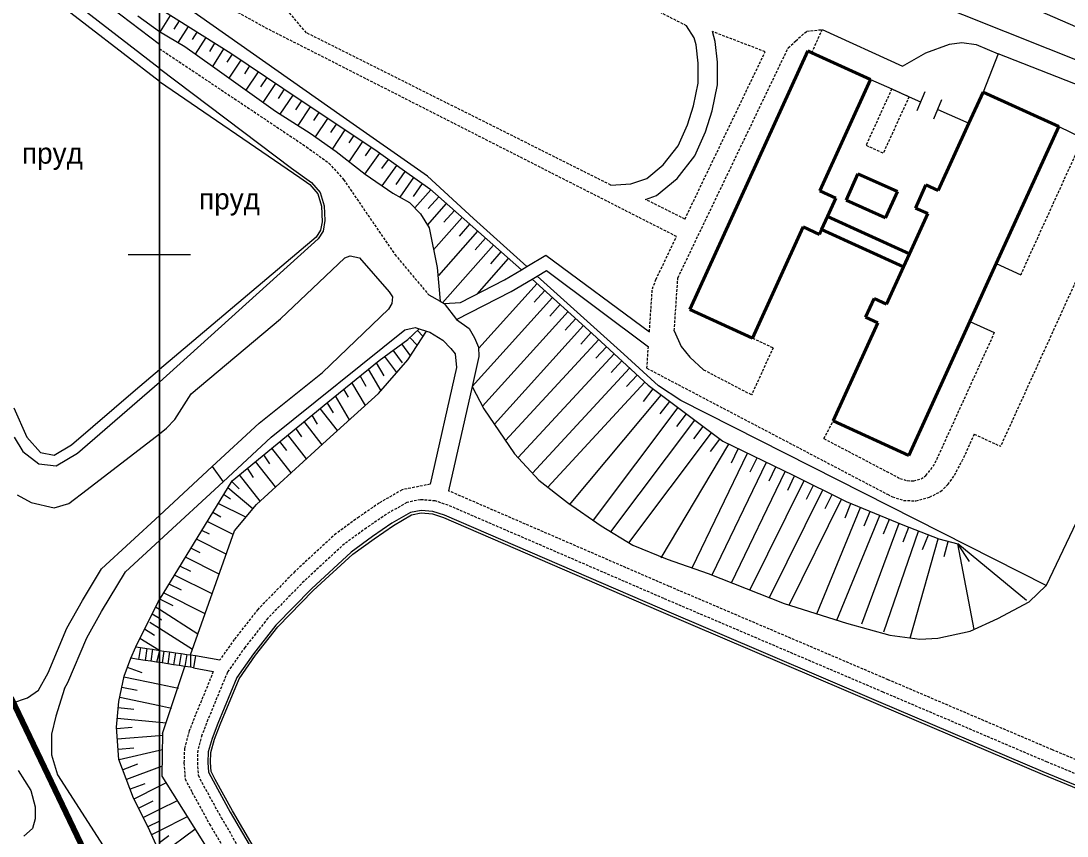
# Model space of a CAD drawing. Extents: x 1000 to 4000, y -5000 to -1000.
# Drawn here: x 1973.5 to 2173.8, y -3511.3 to -3355.2 of the extents above; entities that cross this region are included whole.
import ezdxf
from ezdxf.enums import TextEntityAlignment as Align

# ---------------------------------------------------------------- set-up
doc = ezdxf.new("R2010")
doc.units = 0
doc.header["$MEASUREMENT"] = 0
doc.linetypes.add('DASHED', pattern=[0.75, 0.5, -0.25])
for name, color, linetype in [('1', 7, 'CONTINUOUS'), ('11', 7, 'CONTINUOUS'), ('24', 7, 'CONTINUOUS'), ('25', 7, 'CONTINUOUS'), ('30', 7, 'CONTINUOUS'), ('32', 7, 'CONTINUOUS'), ('34', 7, 'CONTINUOUS'), ('37', 7, 'CONTINUOUS'), ('40', 7, 'CONTINUOUS'), ('6', 7, 'CONTINUOUS'), ('границы команд_1', 10, 'CONTINUOUS')]:
    doc.layers.add(name, color=color, linetype=linetype)
doc.styles.get("Standard").update_dxf_attribs({"font": 'txt', "height": 0.2})

msp = doc.modelspace()

# ---------------------------------------------------------------- linework, layer by layer
at = {"layer": '1', "color": 253, "linetype": 'Continuous', "lineweight": 0}
for p, q in [((2000, -4000), (2000, -3000)), ((2000, -3000), (2000, -4000)), ((2000, -3400), (1994.04, -3400)), ((2005.96, -3400), (2000, -3400))]:
    msp.add_line(p, q, dxfattribs=at)
at = {"layer": '11', "color": 253, "linetype": 'Continuous', "lineweight": 0}
for p, q in [((2035.2, -3373.63), (2000, -3348.83)), ((2162.29, -3350.5), (2187.17, -3361.41)), ((2136.16, -3366.41), (2140.24, -3368.22)), ((2140.24, -3368.22), (2143.56, -3369.7)), ((2146.59, -3368.74), (2145.06, -3372.43)), ((2143.56, -3369.7), (2145.78, -3370.69)), ((2149.79, -3370.33), (2148.26, -3374.03)), ((2149.05, -3372.14), (2155.02, -3374.79)), ((2051.32, -3384.95), (2035.2, -3373.63)), ((2060.16, -3393.05), (2051.32, -3384.95)), ((2070.36, -3402.26), (2060.16, -3393.05)), ((2088.94, -3419.05), (2072.34, -3404.06)), ((2095.55, -3425.07), (2088.94, -3419.05)), ((2099.84, -3427.9), (2095.55, -3425.07)), ((2169.8, -3463.31), (2099.84, -3427.9)), ((2178.14, -3445.89), (2169.8, -3463.31)), ((2169.8, -3463.31), (2169.88, -3463.35)), ((2169.88, -3463.35), (2169.8, -3463.31))]:
    msp.add_line(p, q, dxfattribs=at)
at = {"layer": '24', "color": 253, "linetype": 'DASHED', "lineweight": 0}
for p, q in [((2020.13, -3356.4), (2000, -3345.24)), ((2100.95, -3356.12), (2078.55, -3344.73)), ((2028.15, -3357.45), (2024.15, -3352.71)), ((2099.03, -3396.49), (2020.13, -3356.4)), ((2086.44, -3386.63), (2028.15, -3357.45)), ((2116, -3361.1), (2105.95, -3357.24)), ((2121.86, -3359.02), (2123.97, -3357.14)), ((2123.97, -3357.14), (2126.94, -3356.85)), ((2124.92, -3361.28), (2126.94, -3356.85)), ((2120.42, -3360.34), (2121.86, -3359.02)), ((2000, -3360.48), (2028.16, -3379.31)), ((2099.29, -3404.4), (2120.42, -3360.34)), ((2100.63, -3393.15), (2116, -3361.1)), ((2140.24, -3368.22), (2135.33, -3379.01)), ((2140.24, -3368.22), (2143.56, -3369.7)), ((2180.63, -3369.33), (2164.94, -3403.81)), ((2143.56, -3369.7), (2138.63, -3380.51)), ((2028.16, -3379.31), (2032.48, -3382.43)), ((2135.33, -3379.01), (2138.63, -3380.51)), ((2032.48, -3382.43), (2035.28, -3385.57)), ((2035.28, -3385.57), (2045.09, -3399.92)), ((2100.63, -3393.15), (2093.07, -3389.37)), ((2181.94, -3390.87), (2161.09, -3436.66)), ((2095.09, -3404.72), (2099.03, -3396.49)), ((2045.09, -3399.92), (2051.57, -3407.63)), ((2094.4, -3406.52), (2095.09, -3404.72)), ((2098.6, -3414.55), (2099.29, -3404.4)), ((2093.84, -3414.74), (2094.4, -3406.52)), ((2159.89, -3414.89), (2148.37, -3440.21)), ((2093.37, -3421.73), (2093.64, -3417.65)), ((2113.59, -3415.94), (2117.53, -3417.78)), ((2117.53, -3417.78), (2113.41, -3426.82)), ((2093.37, -3421.73), (2139.42, -3445.87)), ((2104.21, -3422.01), (2113.41, -3426.82)), ((2127.25, -3435.2), (2129.03, -3431.81)), ((2127.25, -3435.2), (2139.26, -3441.49)), ((2156.04, -3434.36), (2153.74, -3439.41)), ((2156.04, -3434.36), (2161.09, -3436.66)), ((2152.26, -3442.22), (2153.74, -3439.41)), ((2139.26, -3441.49), (2141.82, -3442.83)), ((2146.8, -3442.29), (2148.37, -3440.21)), ((2141.82, -3442.83), (2143.18, -3443.25)), ((2143.18, -3443.25), (2144.45, -3443.31)), ((2144.45, -3443.31), (2145.86, -3442.92)), ((2145.86, -3442.92), (2146.8, -3442.29)), ((2151, -3444), (2152.26, -3442.22)), ((2046.47, -3445.01), (2042.1, -3447.55)), ((2051.84, -3443.93), (2046.47, -3445.01)), ((2097.62, -3463.5), (2055.36, -3445.2)), ((2147.48, -3446.42), (2149.61, -3445.33)), ((2149.61, -3445.33), (2151, -3444)), ((2042.1, -3447.55), (2038.2, -3450.22)), ((2047.39, -3447.43), (2043.46, -3449.71)), ((2049.99, -3446.9), (2047.39, -3447.43)), ((2052.79, -3447.14), (2049.99, -3446.9)), ((2055.31, -3447.96), (2052.79, -3447.14)), ((2139.42, -3445.87), (2140.36, -3446.36)), ((2140.36, -3446.36), (2142.51, -3447.03)), ((2142.51, -3447.03), (2144.87, -3447.14)), ((2144.87, -3447.14), (2147.48, -3446.42)), ((2043.46, -3449.71), (2039.66, -3452.3)), ((2096.61, -3465.84), (2055.31, -3447.96)), ((2038.2, -3450.22), (2033.83, -3453.39)), ((2033.83, -3453.39), (2025.94, -3460.66)), ((2039.66, -3452.3), (2035.45, -3455.36)), ((2035.45, -3455.36), (2027.71, -3462.49)), ((2025.94, -3460.66), (2018.85, -3467.93)), ((2027.71, -3462.49), (2020.77, -3469.61)), ((2139.59, -3481.41), (2097.62, -3463.5)), ((2138.59, -3483.76), (2096.61, -3465.84)), ((2018.85, -3467.93), (2014.33, -3473.68)), ((2020.77, -3469.61), (2016.38, -3475.2)), ((2014.33, -3473.68), (2011.58, -3477.59)), ((2016.38, -3475.2), (2013.03, -3479.97)), ((2010.33, -3479.84), (2006.93, -3488.09)), ((2013.03, -3479.97), (2009.3, -3489.03)), ((2171.03, -3494.83), (2139.59, -3481.41)), ((2170.04, -3497.18), (2138.59, -3483.76)), ((2006.93, -3488.09), (2005.72, -3491.19)), ((2009.3, -3489.03), (2008.15, -3491.99)), ((2005.72, -3491.19), (2004.8, -3494.54)), ((2008.15, -3491.99), (2007.34, -3494.92)), ((2004.8, -3494.54), (2004.71, -3497.33)), ((2007.34, -3494.92), (2007.27, -3497.28)), ((2184.59, -3500.43), (2171.03, -3494.83)), ((2004.71, -3497.33), (2004.92, -3500.39)), ((2007.27, -3497.28), (2007.43, -3499.69)), ((2183.59, -3502.77), (2170.04, -3497.18)), ((2007.43, -3499.69), (2008.48, -3501.71)), ((2004.92, -3500.39), (2006.23, -3502.91)), ((2008.48, -3501.71), (2011.82, -3507.78)), ((2006.23, -3502.91), (2009.6, -3509.04)), ((2011.82, -3507.78), (2019.11, -3520.21)), ((2009.6, -3509.04), (2016.9, -3521.49))]:
    msp.add_line(p, q, dxfattribs=at)
at = {"layer": '24', "color": 253, "linetype": 'Continuous', "lineweight": 0}
for p, q in [((2210.73, -3376.84), (2145.71, -3350.69)), ((2000, -3359.68), (1990.78, -3352.69)), ((2102.44, -3358.45), (2100.95, -3356.12)), ((2106.45, -3359.12), (2105.95, -3357.24)), ((2126.94, -3356.85), (2142.29, -3363.84)), ((2102.79, -3359.79), (2102.44, -3358.45)), ((2106.85, -3363.07), (2106.45, -3359.12)), ((2151.28, -3359.65), (2153.64, -3359.34)), ((2153.64, -3359.34), (2156.4, -3359.73)), ((2103.15, -3363.26), (2102.79, -3359.79)), ((2142.29, -3363.84), (2146.78, -3361.31)), ((2146.78, -3361.31), (2151.28, -3359.65)), ((2156.4, -3359.73), (2160.61, -3361.5)), ((2160.61, -3361.5), (2157.74, -3368.84)), ((2180.63, -3369.33), (2160.61, -3361.5)), ((2103.15, -3367.09), (2103.15, -3363.26)), ((2106.85, -3367.46), (2106.85, -3363.07)), ((2102.26, -3371.46), (2103.15, -3367.09)), ((2105.85, -3372.39), (2106.85, -3367.46)), ((2101.11, -3375.11), (2102.26, -3371.46)), ((2104.57, -3376.42), (2105.85, -3372.39)), ((2099.33, -3379.12), (2101.11, -3375.11)), ((2102.53, -3381.03), (2104.57, -3376.42)), ((2096.49, -3382.77), (2099.33, -3379.12)), ((2099.16, -3385.36), (2102.53, -3381.03)), ((2093.37, -3385.35), (2096.49, -3382.77)), ((2090.26, -3386.42), (2093.37, -3385.35)), ((2095.22, -3388.63), (2099.16, -3385.36)), ((2086.44, -3386.63), (2090.26, -3386.42)), ((2093.07, -3389.37), (2095.22, -3388.63)), ((2023.19, -3412.27), (2035.49, -3400.55)), ((2035.49, -3400.55), (2036.54, -3400.19)), ((2036.54, -3400.19), (2038.3, -3400.58)), ((2038.3, -3400.58), (2043.99, -3407.09)), ((2070.36, -3402.26), (2074.01, -3400.08)), ((2074.01, -3400.08), (2093.84, -3414.74)), ((2066.12, -3404.8), (2069.36, -3402.87)), ((2069.36, -3402.87), (2070.36, -3402.26)), ((2072.34, -3404.06), (2074.11, -3403.01)), ((2074.11, -3403.01), (2093.64, -3417.65)), ((2160.25, -3401.67), (2164.94, -3403.81)), ((2057.69, -3409.11), (2066.12, -3404.8)), ((2067.36, -3407.04), (2071.36, -3404.64)), ((2071.36, -3404.64), (2072.34, -3404.06)), ((2043.99, -3407.09), (2044.65, -3408.02)), ((2051.57, -3407.63), (2053.78, -3408.9)), ((2056.88, -3412.39), (2067.36, -3407.04)), ((2044.52, -3409.35), (2043.86, -3410.41)), ((2044.65, -3408.02), (2044.52, -3409.35)), ((2053.78, -3408.9), (2054.55, -3409.34)), ((2054.55, -3409.34), (2057.69, -3409.11)), ((2054.55, -3409.34), (2056.88, -3412.39)), ((2043.86, -3410.41), (2031.27, -3422.52)), ((2006.12, -3426.6), (2023.19, -3412.27)), ((2056.88, -3412.39), (2059.3, -3414.12)), ((2155.2, -3412.75), (2159.89, -3414.89)), ((2021.44, -3434.92), (2047.03, -3414.38)), ((2047.03, -3414.38), (2049.01, -3413.93)), ((2049.01, -3413.93), (2049.76, -3414.18)), ((2049.76, -3414.18), (2051.13, -3414.62)), ((2051.13, -3414.62), (2051.78, -3414.83)), ((2051.78, -3414.83), (2054.29, -3416.36)), ((2059.3, -3414.12), (2060.37, -3415.9)), ((2098.6, -3414.55), (2099.93, -3417.55)), ((2054.29, -3416.36), (2055.81, -3417.97)), ((2060.37, -3415.9), (2061.08, -3417.69)), ((2099.93, -3417.55), (2101.59, -3419.63)), ((2055.81, -3417.97), (2056.62, -3418.96)), ((2056.62, -3418.96), (2056.88, -3421.61)), ((2061.17, -3419.47), (2059.87, -3425.22)), ((2061.08, -3417.69), (2061.17, -3419.47)), ((2101.59, -3419.63), (2104.21, -3422.01)), ((2056.88, -3421.61), (2051.84, -3443.93)), ((2019.14, -3432.26), (2031.27, -3422.52)), ((2059.87, -3425.22), (2055.36, -3445.2)), ((2002.94, -3431.51), (2006.12, -3426.6)), ((2001.36, -3433.21), (2002.94, -3431.51)), ((2000, -3434.26), (2001.36, -3433.21)), ((2010.14, -3440.57), (2019.14, -3432.26)), ((1986.16, -3444.96), (2000, -3434.26)), ((2012.19, -3443.46), (2021.44, -3434.92)), ((2000, -3449.93), (2010.14, -3440.57)), ((2010.14, -3440.57), (2012.19, -3443.46)), ((2000, -3454.72), (2012.19, -3443.46)), ((1982.68, -3447.62), (1986.16, -3444.96)), ((1972.78, -3445.95), (1975.42, -3447.44)), ((1975.42, -3447.44), (1979.88, -3448.45)), ((1979.88, -3448.45), (1982.68, -3447.62)), ((1988.93, -3460.16), (2000, -3449.93)), ((1993.51, -3460.71), (2000, -3454.72)), ((1985.27, -3466.21), (1988.93, -3460.16)), ((1988.9, -3468.33), (1993.51, -3460.71)), ((1982.3, -3471.5), (1985.27, -3466.21)), ((1986.08, -3473.35), (1988.9, -3468.33)), ((1978.68, -3480.08), (1982.3, -3471.5)), ((1982.47, -3481.91), (1986.08, -3473.35)), ((2006.89, -3476.78), (2011.58, -3477.59)), ((2006.55, -3479.08), (2010.33, -3479.84)), ((1976.87, -3483.39), (1978.68, -3480.08)), ((1974.72, -3484.87), (1976.87, -3483.39)), ((1981.83, -3483.08), (1980.15, -3488.34)), ((1981.83, -3483.08), (1982.47, -3481.91)), ((1971.74, -3485.86), (1974.72, -3484.87)), ((1980.15, -3488.34), (1979.33, -3491.82)), ((1979.33, -3491.82), (1979.33, -3495.8)), ((1979.33, -3495.8), (1980.49, -3499.61)), ((1972.98, -3498.76), (1975.36, -3502.58)), ((1980.49, -3499.61), (1993.24, -3519.34)), ((1975.36, -3502.58), (1976.19, -3505.73)), ((1976.19, -3505.73), (1976.19, -3508.05)), ((1976.19, -3508.05), (1975.69, -3509.87)), ((1975.69, -3509.87), (1974.03, -3511.36))]:
    msp.add_line(p, q, dxfattribs=at)
at = {"layer": '25', "color": 253, "linetype": 'Continuous', "lineweight": 0}
for p, q in [((1994.55, -3477.29), (1995.49, -3475.08)), ((1995.49, -3475.08), (1996.37, -3475.22)), ((1996.37, -3475.22), (1996.03, -3477.51)), ((1996.37, -3475.22), (1997.62, -3475.4)), ((1997.62, -3475.4), (1997.28, -3477.7)), ((1997.62, -3475.4), (1998.71, -3475.56)), ((1998.71, -3475.56), (1998.37, -3477.86)), ((1998.71, -3475.56), (2000, -3475.76)), ((2000, -3475.76), (1999.45, -3478.02)), ((2000, -3475.76), (2000.88, -3475.89)), ((1996.03, -3477.51), (1994.55, -3477.29)), ((1997.28, -3477.7), (1996.03, -3477.51)), ((1998.37, -3477.86), (1997.28, -3477.7)), ((2000.88, -3475.89), (2000.54, -3478.18)), ((2000.88, -3475.89), (2001.97, -3476.05)), ((2001.97, -3476.05), (2001.63, -3478.35)), ((2001.97, -3476.05), (2003.06, -3476.21)), ((2003.06, -3476.21), (2002.72, -3478.51)), ((2003.06, -3476.21), (2004.15, -3476.38)), ((2004.15, -3476.38), (2003.81, -3478.67)), ((2004.15, -3476.38), (2005.23, -3476.54)), ((2005.23, -3476.54), (2004.89, -3478.83)), ((2005.23, -3476.54), (2005.95, -3476.64)), ((2005.95, -3476.64), (2005.98, -3478.99)), ((2005.95, -3476.64), (2006.89, -3476.78)), ((2006.89, -3476.78), (2006.55, -3479.08)), ((1999.45, -3478.02), (1998.37, -3477.86)), ((2000, -3478.1), (1999.45, -3478.02)), ((2000.54, -3478.18), (2000, -3478.1)), ((2001.63, -3478.35), (2000.54, -3478.18)), ((2002.72, -3478.51), (2001.63, -3478.35)), ((2003.81, -3478.67), (2002.72, -3478.51)), ((2004.89, -3478.83), (2003.81, -3478.67)), ((2005.98, -3478.99), (2004.89, -3478.83)), ((2006.55, -3479.08), (2005.98, -3478.99))]:
    msp.add_line(p, q, dxfattribs=at)
at = {"layer": '30', "color": 253, "linetype": 'Continuous', "lineweight": 0}
for p, q in [((2000, -3366.78), (1979.06, -3350.59)), ((2000, -3421.98), (2000, -3366.78)), ((2000, -3366.78), (2026.91, -3385.16)), ((2026.91, -3385.16), (2028.79, -3386.51)), ((2028.79, -3386.51), (2030.37, -3388.29)), ((2030.37, -3388.29), (2031.07, -3390.66)), ((2031.07, -3390.66), (2031.17, -3393.67)), ((2030.87, -3395.26), (2030.02, -3396.58)), ((2031.17, -3393.67), (2030.87, -3395.26)), ((2030.02, -3396.58), (2000, -3421.98)), ((1995.4, -3425.88), (2000, -3421.98)), ((1983.18, -3436.39), (1995.4, -3425.88)), ((1972.11, -3429.28), (1974.59, -3434.9)), ((1974.59, -3434.9), (1977.23, -3437.87)), ((1979.87, -3438.37), (1983.18, -3436.39)), ((1977.23, -3437.87), (1979.87, -3438.37)), ((2048.3, -3449.82), (2050.14, -3449.45)), ((2050.14, -3449.45), (2052.28, -3449.64)), ((2052.28, -3449.64), (2054.42, -3450.33)), ((2044.81, -3451.85), (2048.3, -3449.82)), ((2054.42, -3450.33), (2095.61, -3468.16)), ((2041.12, -3454.37), (2044.81, -3451.85)), ((2037.05, -3457.32), (2041.12, -3454.37)), ((2029.48, -3464.3), (2037.05, -3457.32)), ((2022.67, -3471.28), (2029.48, -3464.3)), ((2095.61, -3468.16), (2137.6, -3486.08)), ((2018.4, -3476.71), (2022.67, -3471.28)), ((2015.26, -3481.19), (2018.4, -3476.71)), ((2011.64, -3489.97), (2015.26, -3481.19)), ((2137.6, -3486.08), (2169.06, -3499.51)), ((2010.55, -3492.78), (2011.64, -3489.97)), ((2009.86, -3495.3), (2010.55, -3492.78)), ((2009.8, -3497.23), (2009.86, -3495.3)), ((2009.92, -3498.99), (2009.8, -3497.23)), ((2010.71, -3500.52), (2009.92, -3498.99)), ((2169.06, -3499.51), (2182.59, -3505.1)), ((2014.01, -3506.53), (2010.71, -3500.52)), ((2021.3, -3518.95), (2014.01, -3506.53))]:
    msp.add_line(p, q, dxfattribs=at)
at = {"layer": '32', "color": 253, "linetype": 'Continuous', "lineweight": 0}
for p, q in [((2000, -3364.29), (1980.25, -3349.02)), ((2000, -3364.29), (2025.32, -3383.39)), ((2025.32, -3383.39), (2029.13, -3386.14)), ((2029.13, -3386.14), (2030.82, -3388.04)), ((2030.82, -3388.04), (2031.56, -3390.58)), ((2031.56, -3390.58), (2031.67, -3393.43)), ((2031.67, -3393.43), (2031.35, -3395.44)), ((2031.35, -3395.44), (2030.4, -3396.92)), ((2030.4, -3396.92), (2000, -3424.36)), ((1984.34, -3437.99), (2000, -3424.36)), ((1972.18, -3434.93), (1973.86, -3437.65)), ((1973.86, -3437.65), (1976.9, -3440.02)), ((1980.24, -3440.44), (1984.34, -3437.99)), ((1976.9, -3440.02), (1980.24, -3440.44)), ((2048.12, -3449.35), (2044.54, -3451.43)), ((2050.11, -3448.95), (2048.12, -3449.35)), ((2052.39, -3449.14), (2050.11, -3448.95)), ((2054.6, -3449.86), (2052.39, -3449.14)), ((2044.54, -3451.43), (2040.83, -3453.96)), ((2095.81, -3467.7), (2054.6, -3449.86)), ((2040.83, -3453.96), (2036.73, -3456.93)), ((2036.73, -3456.93), (2029.13, -3463.95)), ((2029.13, -3463.95), (2022.3, -3470.95)), ((2137.8, -3485.62), (2095.81, -3467.7)), ((2022.3, -3470.95), (2018, -3476.41)), ((2018, -3476.41), (2014.82, -3480.95)), ((2014.82, -3480.95), (2011.18, -3489.78)), ((2169.26, -3499.05), (2137.8, -3485.62)), ((2011.18, -3489.78), (2010.08, -3492.63)), ((2010.08, -3492.63), (2009.36, -3495.23)), ((2009.36, -3495.23), (2009.29, -3497.24)), ((2009.29, -3497.24), (2009.42, -3499.13)), ((2009.42, -3499.13), (2010.27, -3500.75)), ((2182.79, -3504.64), (2169.26, -3499.05)), ((2010.27, -3500.75), (2013.58, -3506.78)), ((2013.58, -3506.78), (2020.87, -3519.2))]:
    msp.add_line(p, q, dxfattribs=at)
at = {"layer": '37', "color": 253, "linetype": 'Continuous', "lineweight": 0}
for p, q in [((2000.47, -3353.07), (2013.69, -3361.36)), ((1995.9, -3354.24), (2000, -3357.24)), ((2000.22, -3357.23), (2002.16, -3354.13)), ((2002.86, -3356.75), (2003.86, -3355.19)), ((2000, -3357.24), (2004.86, -3360.11)), ((2003.67, -3359.26), (2005.55, -3356.26)), ((2006.32, -3358.77), (2007.25, -3357.32)), ((2006.94, -3361.58), (2008.94, -3358.38)), ((2009.64, -3361.06), (2010.63, -3359.44)), ((2004.86, -3360.11), (2010.17, -3363.87)), ((2010.21, -3363.89), (2012.33, -3360.51)), ((2013.69, -3361.36), (2026.96, -3370.3)), ((2013.01, -3363.12), (2014.02, -3361.58)), ((2013.35, -3366.14), (2015.68, -3362.7)), ((2010.17, -3363.87), (2022.23, -3372.49)), ((2016.34, -3365.32), (2017.33, -3363.81)), ((2016.61, -3368.47), (2018.99, -3364.93)), ((2019.44, -3367.84), (2020.65, -3366.05)), ((2019.86, -3370.8), (2022.31, -3367.17)), ((2022.81, -3370.03), (2023.97, -3368.28)), ((2023.15, -3373.07), (2025.63, -3369.4)), ((2026.16, -3372.22), (2027.29, -3370.52)), ((2026.96, -3370.3), (2041.28, -3379.84)), ((2022.23, -3372.49), (2028.87, -3376.69)), ((2026.56, -3375.22), (2028.95, -3371.63)), ((2029.58, -3374.24), (2030.62, -3372.74)), ((2029.9, -3377.42), (2032.28, -3373.85)), ((2032.85, -3376.53), (2033.94, -3374.95)), ((2028.87, -3376.69), (2033.85, -3380.22)), ((2033.16, -3379.74), (2035.61, -3376.06)), ((2036.36, -3378.55), (2037.27, -3377.17)), ((2036.35, -3382.17), (2038.94, -3378.28)), ((2039.46, -3381.01), (2040.6, -3379.39)), ((2033.85, -3380.22), (2039.38, -3384.53)), ((2039.36, -3384.52), (2042.24, -3380.54)), ((2041.28, -3379.84), (2046.92, -3383.93)), ((2042.6, -3383.48), (2043.86, -3381.71)), ((2042.65, -3386.78), (2045.48, -3382.89)), ((2039.38, -3384.53), (2044.69, -3388.18)), ((2045.37, -3386.51), (2047.1, -3384.06)), ((2046.1, -3388.95), (2048.73, -3385.21)), ((2046.92, -3383.93), (2051.79, -3387.36)), ((2048.64, -3388.81), (2050.37, -3386.36)), ((2048.91, -3391.01), (2051.99, -3387.53)), ((2051.79, -3387.36), (2069.36, -3402.87)), ((2044.69, -3388.18), (2047.9, -3389.95)), ((2051.5, -3391.11), (2053.49, -3388.86)), ((2047.9, -3389.95), (2050.01, -3392.16)), ((2051.35, -3394.3), (2054.99, -3390.18)), ((2054.5, -3393.75), (2056.49, -3391.5)), ((2050.01, -3392.16), (2051.66, -3394.81)), ((2052.52, -3399.02), (2057.99, -3392.83)), ((2051.66, -3394.81), (2053.21, -3402.41)), ((2053.52, -3403.93), (2060.98, -3395.47)), ((2057.5, -3396.4), (2059.48, -3394.15)), ((2060.5, -3399.05), (2062.48, -3396.8)), ((2054.24, -3409.16), (2063.98, -3398.12)), ((2063.5, -3401.7), (2065.48, -3399.45)), ((2060.84, -3407.5), (2066.87, -3400.67)), ((2053.21, -3402.41), (2053.78, -3408.9)), ((2061.15, -3417.87), (2072.32, -3405.51)), ((2071.36, -3404.64), (2082.96, -3415.12)), ((2071.79, -3409.07), (2073.8, -3406.85)), ((2059.88, -3425.24), (2075.29, -3408.19)), ((2074.76, -3411.75), (2076.77, -3409.53)), ((2061.89, -3428.98), (2078.26, -3410.87)), ((2064.17, -3432.43), (2081.22, -3413.55)), ((2077.73, -3414.43), (2079.74, -3412.21)), ((2047.55, -3416.22), (2049.76, -3414.18)), ((2047.55, -3420.09), (2051.13, -3414.62)), ((2050.48, -3415.6), (2049.44, -3414.47)), ((2080.7, -3417.12), (2082.71, -3414.89)), ((2082.96, -3415.12), (2093.62, -3424.99)), ((2042.1, -3420.25), (2047.55, -3416.22)), ((2048.14, -3419.41), (2046.4, -3417.07)), ((2049.36, -3417.33), (2047.97, -3415.83)), ((2066.3, -3435.55), (2084.18, -3416.24)), ((2083.61, -3419.8), (2085.65, -3417.6)), ((2045.46, -3422.51), (2043.19, -3419.45)), ((2046.58, -3420.67), (2044.8, -3418.26)), ((2068.7, -3438.84), (2087.11, -3418.96)), ((2032.27, -3428.19), (2042.1, -3420.25)), ((2043.07, -3423.16), (2041.59, -3420.66)), ((2041.97, -3426.54), (2047.55, -3420.09)), ((2086.54, -3422.52), (2088.58, -3420.32)), ((2039.63, -3425.2), (2038.45, -3423.2)), ((2042.47, -3426.08), (2040.02, -3421.93)), ((2071.42, -3441.8), (2090.05, -3421.68)), ((2089.48, -3425.24), (2091.52, -3423.04)), ((2039.45, -3428.83), (2036.88, -3424.48)), ((2059.87, -3425.22), (2062.16, -3429.47)), ((2074.38, -3444.49), (2092.98, -3424.4)), ((2092.72, -3428.07), (2094.53, -3425.67)), ((2093.62, -3424.99), (2107.89, -3435.71)), ((2032.03, -3435.59), (2041.97, -3426.54)), ((2036.43, -3431.58), (2033.73, -3427.02)), ((2036.19, -3427.24), (2035.3, -3425.75)), ((2078.51, -3447.88), (2096.12, -3426.87)), ((2013.91, -3443.29), (2032.27, -3428.19)), ((2034.13, -3433.67), (2030.8, -3429.41)), ((2033.34, -3430.26), (2032.16, -3428.29)), ((2062.16, -3429.47), (2068.02, -3438.09)), ((2083.11, -3450.85), (2099.32, -3429.27)), ((2095.92, -3430.47), (2097.72, -3428.07)), ((2030.3, -3432.42), (2029.25, -3430.68)), ((2086.48, -3453.04), (2102.52, -3431.67)), ((2099.12, -3432.87), (2100.92, -3430.47)), ((2027.25, -3434.85), (2026.16, -3433.22)), ((2031.16, -3436.37), (2027.71, -3431.95)), ((2102.32, -3435.27), (2104.12, -3432.88)), ((2018.57, -3447.83), (2032.03, -3435.59)), ((2028.19, -3439.07), (2024.62, -3434.49)), ((2089.9, -3455.15), (2105.72, -3434.08)), ((2105.52, -3437.68), (2107.32, -3435.28)), ((2025.23, -3441.77), (2021.53, -3437.03)), ((2024.38, -3437.45), (2023.07, -3435.76)), ((2096.07, -3458.06), (2109.05, -3436.27)), ((2107.89, -3435.71), (2121.38, -3442.22)), ((2109.54, -3439.84), (2110.85, -3437.14)), ((2022.26, -3444.47), (2018.43, -3439.57)), ((2021.17, -3440.04), (2019.98, -3438.3)), ((2068.02, -3438.09), (2072.65, -3443.15)), ((2102.04, -3459.98), (2112.65, -3438.01)), ((2113.15, -3441.58), (2114.45, -3438.88)), ((2018.03, -3442.65), (2016.89, -3440.84)), ((2105.83, -3461.32), (2116.25, -3439.74)), ((2109.55, -3462.81), (2119.85, -3441.48)), ((2116.75, -3443.32), (2118.05, -3440.61)), ((2000, -3466.11), (2013.91, -3443.29)), ((2015.26, -3444.8), (2013.8, -3443.38)), ((2019.29, -3447.17), (2015.35, -3442.11)), ((2072.65, -3443.15), (2078.18, -3447.46)), ((2113.1, -3464.21), (2123.45, -3443.24)), ((2120.33, -3445.05), (2121.65, -3442.36)), ((2121.38, -3442.22), (2131.53, -3447.23)), ((2017.87, -3448.67), (2013.08, -3444.65)), ((2116.83, -3465.67), (2127.03, -3445.01)), ((2123.91, -3446.82), (2125.24, -3444.13)), ((2016.55, -3450.27), (2011.26, -3447.63)), ((2013.64, -3446.78), (2012.31, -3445.92)), ((2078.18, -3447.46), (2084.6, -3451.88)), ((2120.6, -3467.08), (2130.62, -3446.78)), ((2127.5, -3448.59), (2128.83, -3445.9)), ((2131.3, -3450.38), (2132.44, -3447.61)), ((2131.53, -3447.23), (2142.38, -3451.71)), ((2011.76, -3450.28), (2010.22, -3449.35)), ((2014.41, -3452.86), (2018.57, -3447.83)), ((2125.88, -3468.74), (2134.29, -3448.37)), ((2134.99, -3451.91), (2136.14, -3449.14)), ((2014.16, -3453.55), (2009.17, -3451.06)), ((2129.71, -3469.95), (2137.99, -3449.9)), ((2134.53, -3470.71), (2141.68, -3451.42)), ((2138.69, -3453.43), (2139.84, -3450.66)), ((2142.38, -3451.71), (2149.24, -3454.42)), ((2005.95, -3476.64), (2014.41, -3452.86)), ((2009.6, -3453.51), (2008.13, -3452.78)), ((2084.6, -3451.88), (2090.69, -3455.63)), ((2138.75, -3472.24), (2145.4, -3452.9)), ((2142.44, -3454.96), (2143.54, -3452.17)), ((2146.16, -3456.43), (2147.26, -3453.64)), ((2012.81, -3457.35), (2007.08, -3454.49)), ((2090.69, -3455.63), (2097.22, -3458.29)), ((2143.78, -3473.4), (2149.12, -3454.37)), ((2149.24, -3454.42), (2152.89, -3455.36)), ((2150.31, -3457.79), (2151.05, -3454.89)), ((2156.01, -3471.74), (2152.89, -3455.36)), ((2166.08, -3466.19), (2152.89, -3455.36)), ((2155.16, -3458.73), (2152.89, -3455.36)), ((2007.81, -3457.09), (2006.04, -3456.2)), ((2006.03, -3460.66), (2003.95, -3459.63)), ((2011.46, -3461.14), (2004.99, -3457.92)), ((2097.22, -3458.29), (2105.07, -3461.05)), ((2010.11, -3464.94), (2002.9, -3461.34)), ((2105.07, -3461.05), (2119.64, -3466.78)), ((2004.24, -3464.24), (2001.86, -3463.06)), ((2166.55, -3466.45), (2169.8, -3463.31)), ((2008.76, -3468.74), (2000.81, -3464.77)), ((1995.49, -3475.08), (1999.77, -3466.49)), ((2000, -3467.93), (1999.28, -3467.47)), ((1999.77, -3466.49), (2000, -3466.11)), ((2002.64, -3467.23), (2000.09, -3465.95)), ((2119.64, -3466.78), (2131.59, -3470.53)), ((2160.57, -3469.65), (2166.55, -3466.45)), ((2000, -3469.69), (1998.61, -3468.82)), ((2007.38, -3472.64), (2000, -3467.93)), ((2000.41, -3469.95), (2000, -3469.69)), ((2155.26, -3472.08), (2160.57, -3469.65)), ((1999.06, -3472.92), (1997.16, -3471.71)), ((2000, -3471.57), (1998.18, -3470.41)), ((2006.32, -3475.61), (2000, -3471.57)), ((2131.59, -3470.53), (2139.89, -3472.86)), ((1999.9, -3475.74), (1996.27, -3473.51)), ((2139.89, -3472.86), (2145.64, -3473.63)), ((2145.64, -3473.63), (2149.07, -3473.41)), ((2149.07, -3473.41), (2155.26, -3472.08)), ((1993.25, -3480.72), (1994.55, -3477.29)), ((1996.7, -3480.09), (1993.89, -3479.03)), ((2000.62, -3491.66), (2004.89, -3478.83)), ((1992.26, -3485.53), (1993.25, -3480.72)), ((2000, -3482.31), (1993.21, -3480.91)), ((1995.74, -3483.47), (1992.81, -3482.87)), ((2003.67, -3483.07), (2000, -3482.31)), ((1991.76, -3490.5), (1992.26, -3485.53)), ((2000, -3486.4), (1992.4, -3484.82)), ((1995.11, -3487.1), (1992.13, -3486.8)), ((2002.32, -3486.88), (2000, -3486.4)), ((2000, -3489.6), (1991.93, -3488.79)), ((2001.3, -3489.73), (2000, -3489.6)), ((1992.26, -3496.64), (1991.76, -3490.5)), ((1994.77, -3490.54), (1991.78, -3490.78)), ((2000.62, -3491.66), (2000.48, -3499.89)), ((2000, -3492.12), (1991.94, -3492.78)), ((2000.61, -3492.07), (2000, -3492.12)), ((1995.09, -3494.53), (1992.1, -3494.77)), ((2000, -3494.95), (1992.3, -3496.76)), ((2000.57, -3494.81), (2000, -3494.95)), ((1995.07, -3504.09), (1992.26, -3496.64)), ((1995.81, -3497.57), (1993.01, -3498.63)), ((2000, -3498.13), (1993.71, -3500.5)), ((2000.51, -3497.93), (2000, -3498.13)), ((1997.23, -3501.31), (1994.42, -3502.37)), ((2001.28, -3501.17), (2000, -3501.81)), ((2000.48, -3499.89), (2008.61, -3512.92)), ((2000, -3501.81), (1995.14, -3504.24)), ((1997.89, -3509.73), (1995.07, -3504.09)), ((1998.72, -3504.68), (1996.04, -3506.02)), ((2003.4, -3504.58), (2000, -3506.28)), ((2000, -3506.28), (1996.93, -3507.81)), ((2005.34, -3507.68), (2000, -3510.34)), ((2000, -3508.51), (1997.82, -3509.6)), ((1999.31, -3512.92), (1997.89, -3509.73)), ((2000, -3510.34), (1998.49, -3511.09)), ((2001.83, -3511.29), (2000, -3512.66)), ((2006.82, -3510.05), (2000.63, -3514.69))]:
    msp.add_line(p, q, dxfattribs=at)
at = {"layer": '40', "color": 253, "linetype": 'Continuous', "lineweight": 0}
msp.add_line((2172.21, -3375.44), (2176.85, -3377.64), dxfattribs=at)
at = {"layer": '6', "color": 253, "linetype": 'Continuous', "lineweight": 40}
for p, q in [((2101.58, -3410.46), (2124.16, -3360.94)), ((2124.16, -3360.94), (2124.92, -3361.28)), ((2124.92, -3361.28), (2136.16, -3366.41)), ((2136.16, -3366.41), (2126.45, -3387.72)), ((2155.02, -3374.79), (2157.74, -3368.84)), ((2157.74, -3368.84), (2172.21, -3375.44)), ((2149.15, -3387.68), (2155.02, -3374.79)), ((2172.21, -3375.44), (2160.25, -3401.67)), ((2133.78, -3384.48), (2131.54, -3389.52)), ((2141.33, -3387.84), (2133.78, -3384.48)), ((2146.8, -3386.61), (2144.78, -3391.03)), ((2149.15, -3387.68), (2146.8, -3386.61)), ((2129.55, -3389.13), (2126.45, -3387.72)), ((2129.55, -3389.13), (2127.95, -3392.63)), ((2131.54, -3389.52), (2139.08, -3392.88)), ((2139.08, -3392.88), (2141.33, -3387.84)), ((2147.13, -3392.1), (2144.78, -3391.03)), ((2127.95, -3392.63), (2126.82, -3395.12)), ((2143.63, -3399.78), (2127.95, -3392.63)), ((2143.63, -3399.78), (2147.13, -3392.1)), ((2123.29, -3394.66), (2113.59, -3415.94)), ((2126.38, -3396.07), (2123.29, -3394.66)), ((2126.82, -3395.12), (2126.38, -3396.07)), ((2142.49, -3402.27), (2126.82, -3395.12)), ((2142.49, -3402.27), (2143.63, -3399.78)), ((2139.22, -3409.45), (2142.49, -3402.27)), ((2160.25, -3401.67), (2155.2, -3412.75)), ((2136.88, -3408.38), (2135.24, -3411.96)), ((2139.22, -3409.45), (2136.88, -3408.38)), ((2113.59, -3415.94), (2101.58, -3410.46)), ((2129.03, -3431.81), (2137.59, -3413.03)), ((2137.59, -3413.03), (2135.24, -3411.96)), ((2155.2, -3412.75), (2143.5, -3438.41)), ((2143.5, -3438.41), (2129.03, -3431.81))]:
    msp.add_line(p, q, dxfattribs=at)
at = {"layer": 'границы команд_1', "color": 6, "lineweight": 100}
msp.add_lwpolyline([(1779.52, -2741.6), (1764.65, -2758.68), (1607.57, -3162.76), (1788.76, -3230.7), (1840.59, -3253.43), (1853.77, -3268.69), (1927.89, -3424.51), (1955.3, -3442.51), (1951.82, -3475.86), (1971.65, -3484.91), (1987.02, -3517.09), (2008.92, -3527.81), (2043.23, -3576.27), (2102.89, -3636.41), (2227.87, -3588.95), (2270.53, -3545.85), (2492.53, -3108.59), (2488.23, -3086.64), (2463.45, -3062.28), (2129.87, -2904.6), (1779.52, -2741.6)], dxfattribs=at)

# ---------------------------------------------------------------- texts
at = {"layer": '34', "color": 253, "linetype": 'Continuous', "lineweight": 0}
for p in [(1979.52, -3381.14), (2013.43, -3389.88)]:
    msp.add_text('пруд', height=4, dxfattribs=at).set_placement(p, align=Align.MIDDLE)

doc.saveas('drawing.dxf')
